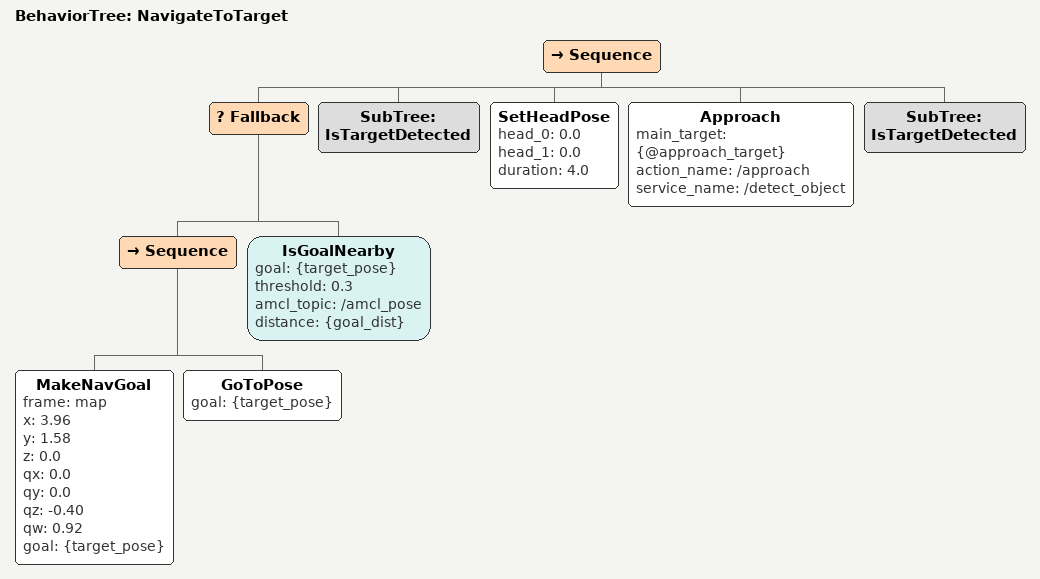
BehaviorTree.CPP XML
<?xml version="1.0" encoding="UTF-8"?>
<root BTCPP_format="4">
  <include path="./IsTargetDetected.xml"/>
  <BehaviorTree ID="NavigateToTarget">
      <Sequence>
        <Fallback>
          <Sequence>
            <MakeNavGoal frame="map" x="3.96" y="1.58" z="0.0" qx="0.0" qy="0.0" qz="-0.40" qw="0.92" goal="{target_pose}"/>
            <GoToPose goal="{target_pose}"/>
          </Sequence>
          <IsGoalNearby goal="{target_pose}" threshold="0.3" amcl_topic="/amcl_pose" distance="{goal_dist}"/>
        </Fallback>

        <SubTree ID="IsTargetDetected"/>

        <SetHeadPose head_0="0.0" head_1="0.0" duration="4.0"/>

        <Approach main_target="{@approach_target}" action_name="/approach" service_name="/detect_object"/>

        <SubTree ID="IsTargetDetected"/>
      </Sequence>
  </BehaviorTree>
</root>
